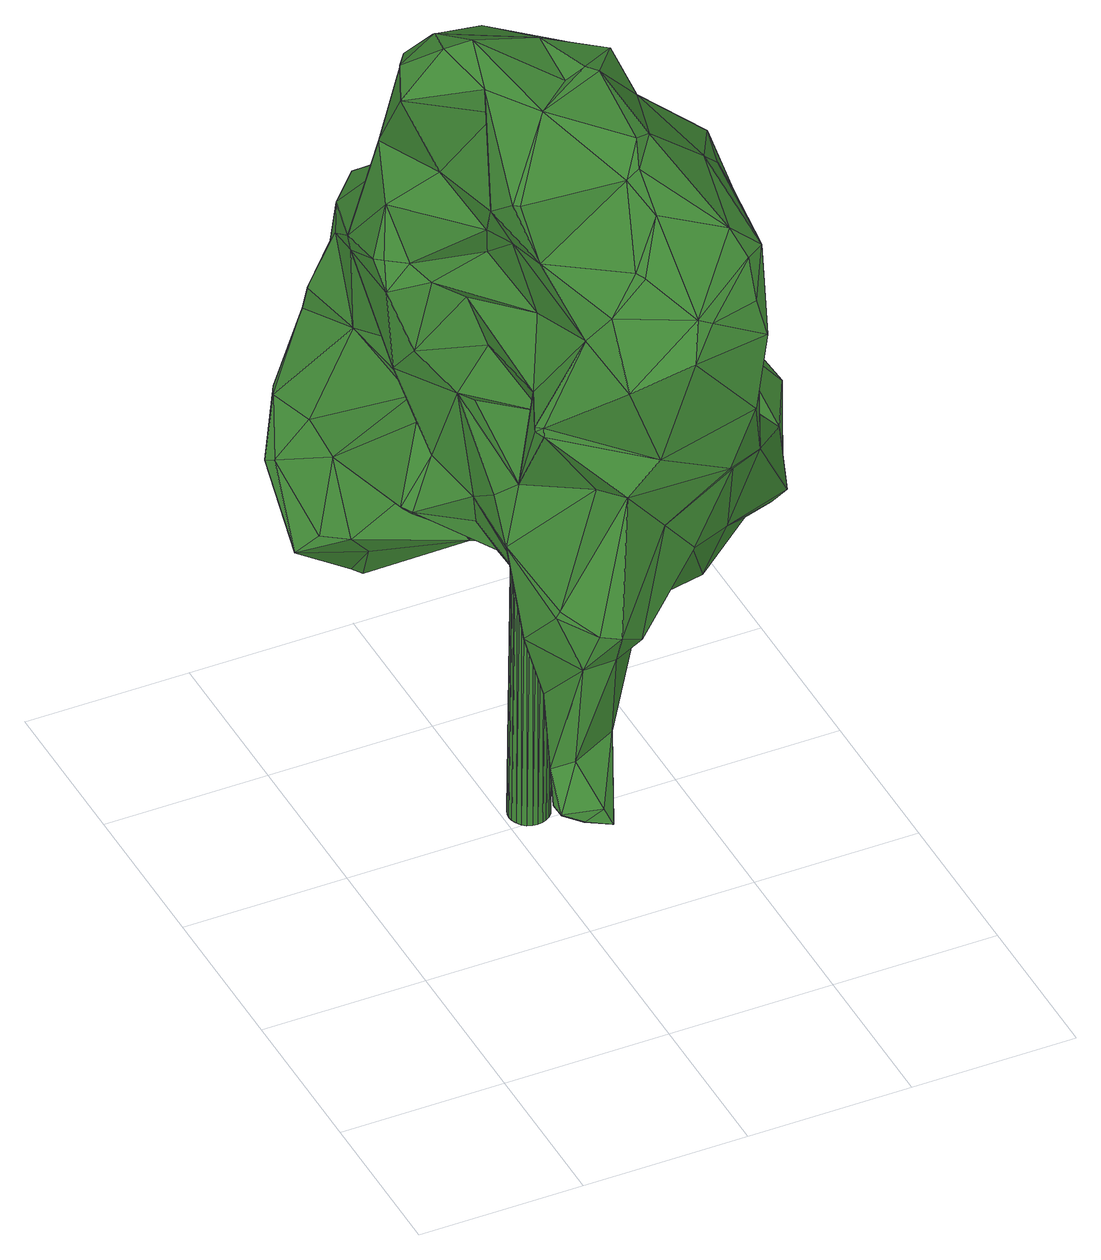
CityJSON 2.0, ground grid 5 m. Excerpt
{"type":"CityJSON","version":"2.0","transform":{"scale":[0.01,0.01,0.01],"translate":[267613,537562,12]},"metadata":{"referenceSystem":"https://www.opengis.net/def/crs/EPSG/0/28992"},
"CityObjects":{
"tree1":{"type":"SolitaryVegetationObject","attributes":{"gtid":10,"crown_width_m":14.11,"crown_median_z":27.24,"crown_r50_m":0.509,"crown_porosity":0.859,"trunk_H_m":14.6,"trunk_DBH_m":1.2,"trunk_radius_m":0.601,"trunk_base_height_m":12.64,"original_gtid":"10"},"geometry":[{"type":"Solid","lod":"3","boundaries":[[[[0,1,2]],[[3,4,5]],[[3,5,6]],[[7,8,9]],[[10,11,12]],[[13,14,15]],[[16,17,18]],[[7,19,8]],[[8,19,20]],[[21,19,16]],[[22,23,24]],[[25,26,27]],[[28,29,30]],[[31,30,29]],[[16,32,33]],[[16,7,32]],[[34,35,36]],[[37,38,39]],[[40,38,37]],[[41,42,43]],[[44,43,42]],[[45,46,47]],[[48,47,46]],[[16,33,49]],[[50,51,52]],[[53,54,55]],[[56,57,58]],[[59,60,9]],[[61,32,62]],[[62,32,7]],[[63,45,64]],[[65,29,66]],[[67,51,68]],[[63,64,58]],[[69,70,71]],[[72,48,46]],[[73,74,75]],[[67,76,77]],[[50,78,79]],[[50,80,78]],[[81,82,83]],[[53,84,85]],[[23,22,86]],[[4,3,61]],[[87,11,10]],[[9,88,59]],[[89,59,88]],[[73,75,90]],[[91,41,92]],[[12,93,10]],[[53,55,84]],[[21,16,18]],[[94,95,96]],[[97,98,37]],[[24,99,92]],[[36,92,99]],[[53,100,54]],[[101,102,103]],[[104,105,106]],[[55,23,86]],[[84,55,86]],[[107,108,93]],[[54,23,55]],[[69,71,11]],[[109,110,111]],[[22,106,85]],[[112,113,114]],[[112,115,113]],[[48,0,2]],[[116,69,87]],[[117,118,119]],[[120,121,122]],[[85,86,22]],[[85,84,86]],[[123,124,53]],[[105,118,125]],[[10,108,126]],[[127,128,129]],[[127,129,130]],[[69,11,87]],[[123,131,132]],[[1,133,56]],[[36,134,135]],[[23,136,137]],[[138,139,123]],[[41,13,140]],[[21,73,19]],[[141,142,143]],[[144,145,146]],[[62,4,61]],[[25,147,148]],[[71,70,12]],[[149,150,151]],[[149,151,152]],[[100,124,153]],[[154,45,63]],[[54,100,27]],[[155,133,1]],[[156,133,155]],[[83,157,158]],[[153,124,123]],[[130,159,144]],[[160,161,162]],[[159,130,163]],[[15,140,13]],[[69,164,70]],[[140,92,41]],[[45,154,46]],[[118,105,165]],[[166,117,119]],[[83,167,157]],[[168,50,169]],[[2,64,45]],[[65,170,171]],[[7,172,62]],[[172,173,62]],[[0,116,174]],[[31,171,175]],[[155,1,0]],[[121,162,161]],[[176,177,28]],[[27,147,25]],[[54,136,23]],[[155,174,170]],[[162,114,160]],[[2,1,58]],[[64,2,58]],[[152,178,179]],[[180,75,74]],[[74,181,180]],[[177,178,152]],[[58,182,63]],[[71,12,11]],[[78,183,184]],[[78,184,79]],[[152,151,185]],[[88,186,90]],[[105,125,106]],[[168,169,77]],[[77,76,187]],[[50,52,169]],[[31,175,30]],[[30,175,113]],[[125,117,188]],[[96,95,117]],[[117,189,96]],[[79,51,50]],[[171,113,175]],[[51,67,52]],[[190,59,89]],[[24,104,22]],[[191,77,187]],[[191,168,77]],[[102,144,192]],[[79,193,51]],[[194,193,79]],[[77,169,67]],[[52,67,169]],[[152,179,149]],[[103,102,192]],[[90,89,88]],[[46,148,72]],[[195,178,176]],[[177,176,178]],[[151,150,190]],[[60,150,172]],[[60,172,9]],[[107,122,108]],[[16,19,7]],[[100,53,124]],[[94,196,197]],[[176,28,30]],[[198,163,199]],[[194,79,184]],[[184,200,194]],[[201,202,203]],[[155,170,65]],[[34,36,135]],[[2,47,48]],[[2,45,47]],[[49,33,6]],[[49,6,204]],[[178,195,205]],[[159,200,192]],[[206,191,200]],[[206,200,159]],[[165,183,119]],[[207,90,186]],[[73,90,207]],[[189,78,208]],[[136,209,134]],[[210,5,62]],[[106,125,211]],[[106,211,85]],[[140,15,92]],[[35,110,36]],[[91,109,212]],[[91,212,42]],[[180,83,82]],[[205,213,214]],[[41,43,215]],[[153,123,139]],[[170,174,216]],[[217,6,218]],[[156,66,219]],[[190,185,151]],[[220,158,107]],[[10,93,108]],[[149,214,221]],[[131,123,53]],[[187,194,191]],[[216,174,222]],[[83,181,223]],[[24,92,15]],[[80,199,78]],[[224,171,216]],[[225,145,144]],[[180,226,75]],[[104,14,101]],[[15,14,104]],[[192,144,159]],[[227,133,228]],[[40,37,185]],[[229,143,230]],[[29,143,229]],[[104,24,15]],[[191,206,168]],[[231,232,132]],[[37,98,233]],[[234,43,44]],[[150,149,221]],[[75,226,235]],[[75,235,90]],[[78,199,203]],[[207,88,8]],[[8,88,9]],[[207,186,88]],[[205,214,236]],[[237,199,80]],[[120,18,121]],[[168,237,80]],[[120,73,18]],[[41,91,42]],[[168,198,237]],[[108,122,121]],[[125,238,239]],[[87,174,116]],[[198,168,206]],[[49,204,162]],[[106,22,104]],[[179,214,149]],[[104,101,105]],[[219,66,230]],[[156,219,228]],[[219,227,228]],[[103,240,101]],[[234,215,43]],[[215,234,241]],[[214,179,236]],[[168,80,50]],[[73,21,18]],[[220,231,242]],[[148,243,25]],[[194,187,193]],[[226,180,244]],[[156,228,133]],[[12,70,164]],[[192,200,103]],[[201,129,245]],[[246,231,131]],[[238,231,246]],[[159,163,206]],[[125,118,117]],[[163,130,199]],[[48,116,0]],[[26,247,134]],[[69,116,48]],[[139,248,153]],[[134,249,136]],[[163,198,206]],[[230,234,44]],[[6,217,204]],[[117,95,188]],[[19,73,20]],[[72,250,48]],[[155,0,174]],[[130,144,251]],[[251,144,146]],[[252,253,202]],[[121,17,162]],[[162,17,49]],[[49,17,16]],[[195,254,218]],[[213,195,218]],[[240,200,184]],[[103,200,240]],[[184,183,240]],[[205,195,213]],[[255,256,93]],[[126,87,10]],[[177,98,28]],[[28,97,29]],[[230,44,219]],[[87,222,174]],[[27,100,147]],[[121,161,108]],[[126,108,161]],[[252,235,253]],[[90,235,252]],[[138,220,107]],[[78,203,253]],[[78,253,208]],[[245,129,128]],[[257,245,128]],[[36,99,249]],[[137,249,99]],[[74,73,120]],[[217,218,254]],[[37,233,185]],[[121,18,17]],[[173,221,62]],[[172,221,173]],[[233,152,185]],[[27,26,209]],[[26,134,209]],[[85,211,53]],[[131,53,211]],[[238,242,231]],[[201,130,129]],[[257,128,39]],[[150,221,172]],[[118,165,119]],[[152,98,177]],[[152,233,98]],[[158,223,107]],[[198,199,237]],[[205,236,179]],[[196,258,242]],[[244,258,196]],[[219,44,212]],[[246,239,238]],[[230,143,142]],[[220,242,81]],[[28,98,97]],[[120,122,74]],[[141,29,97]],[[141,97,37]],[[183,165,240]],[[105,101,165]],[[253,235,226]],[[91,92,110]],[[148,147,72]],[[58,1,56]],[[230,259,234]],[[251,234,259]],[[225,144,102]],[[220,83,158]],[[188,238,125]],[[242,197,196]],[[242,238,197]],[[114,224,160]],[[259,230,142]],[[259,142,39]],[[240,165,101]],[[46,243,148]],[[40,260,38]],[[63,182,154]],[[247,154,182]],[[247,182,34]],[[35,182,57]],[[58,57,182]],[[135,134,247]],[[135,247,34]],[[200,191,194]],[[7,9,172]],[[179,178,205]],[[229,230,66]],[[229,66,29]],[[190,60,59]],[[130,251,127]],[[253,203,202]],[[253,226,208]],[[36,249,134]],[[27,209,54]],[[136,54,209]],[[112,162,204]],[[112,114,162]],[[128,127,251]],[[201,199,130]],[[203,199,201]],[[150,60,190]],[[166,119,183]],[[181,83,180]],[[224,113,171]],[[36,110,92]],[[216,171,170]],[[65,171,31]],[[188,197,238]],[[202,245,260]],[[251,259,128]],[[39,128,259]],[[131,231,132]],[[246,131,239]],[[113,224,114]],[[248,72,147]],[[248,147,153]],[[220,138,232]],[[156,155,66]],[[213,218,210]],[[210,218,6]],[[210,221,214]],[[210,62,221]],[[193,187,68]],[[155,65,66]],[[65,31,29]],[[69,250,164]],[[249,137,136]],[[48,250,69]],[[231,220,232]],[[101,225,102]],[[141,143,29]],[[14,225,101]],[[82,244,180]],[[220,81,83]],[[6,5,210]],[[26,25,247]],[[109,91,110]],[[34,182,35]],[[255,93,12]],[[227,212,109]],[[214,213,210]],[[13,145,14]],[[14,145,225]],[[83,223,167]],[[158,167,223]],[[107,93,256]],[[107,256,138]],[[74,223,181]],[[122,107,223]],[[122,223,74]],[[153,147,100]],[[207,20,73]],[[8,20,207]],[[257,39,38]],[[157,167,158]],[[56,111,35]],[[133,111,56]],[[164,250,248]],[[72,248,250]],[[164,248,12]],[[78,189,166]],[[166,189,117]],[[202,260,40]],[[204,217,115]],[[141,37,142]],[[37,39,142]],[[166,183,78]],[[257,260,245]],[[197,188,95]],[[138,255,139]],[[248,139,255]],[[248,255,12]],[[82,258,244]],[[242,258,82]],[[222,261,224]],[[146,234,251]],[[126,261,87]],[[222,87,261]],[[176,115,195]],[[201,245,202]],[[89,202,190]],[[35,111,110]],[[112,204,115]],[[202,40,190]],[[89,252,202]],[[89,90,252]],[[176,30,115]],[[115,30,113]],[[195,115,254]],[[217,254,115]],[[262,123,132]],[[138,132,232]],[[262,132,138]],[[262,138,123]],[[126,161,261]],[[216,222,224]],[[160,224,261]],[[160,261,161]],[[94,189,208]],[[94,208,196]],[[197,95,94]],[[263,46,154]],[[263,154,247]],[[35,57,56]],[[257,38,260]],[[239,131,211]],[[239,211,125]],[[41,145,13]],[[215,145,41]],[[234,146,145]],[[234,145,241]],[[215,241,145]],[[242,82,81]],[[196,226,244]],[[196,208,226]],[[255,138,256]],[[190,264,185]],[[185,264,40]],[[190,40,264]],[[263,243,46]],[[61,3,32]],[[33,32,3]],[[189,94,96]],[[33,3,6]],[[62,5,4]],[[263,247,243]],[[25,243,247]],[[219,212,227]],[[227,109,111]],[[227,111,133]],[[67,68,76]],[[42,212,44]],[[76,68,187]],[[51,193,68]],[[137,99,23]],[[23,99,24]],[[265,266,267]],[[265,267,268]],[[268,267,269]],[[268,269,270]],[[267,266,271]],[[267,271,269]],[[269,271,272]],[[269,272,270]],[[271,266,273]],[[271,273,272]],[[272,273,274]],[[272,274,270]],[[273,266,275]],[[273,275,274]],[[274,275,276]],[[274,276,270]],[[275,266,277]],[[275,277,276]],[[276,277,278]],[[276,278,270]],[[277,266,279]],[[277,279,278]],[[278,279,280]],[[278,280,270]],[[279,266,281]],[[279,281,280]],[[280,281,282]],[[280,282,270]],[[281,266,283]],[[281,283,282]],[[282,283,284]],[[282,284,270]],[[283,266,285]],[[283,285,284]],[[284,285,286]],[[284,286,270]],[[285,266,287]],[[285,287,286]],[[286,287,288]],[[286,288,270]],[[287,266,289]],[[287,289,288]],[[288,289,290]],[[288,290,270]],[[289,266,291]],[[289,291,290]],[[290,291,292]],[[290,292,270]],[[291,266,293]],[[291,293,292]],[[292,293,294]],[[292,294,270]],[[293,266,295]],[[293,295,294]],[[294,295,296]],[[294,296,270]],[[295,266,297]],[[295,297,296]],[[296,297,298]],[[296,298,270]],[[297,266,299]],[[297,299,298]],[[298,299,300]],[[298,300,270]],[[299,266,301]],[[299,301,300]],[[300,301,302]],[[300,302,270]],[[301,266,303]],[[301,303,302]],[[302,303,304]],[[302,304,270]],[[303,266,305]],[[303,305,304]],[[304,305,306]],[[304,306,270]],[[305,266,307]],[[305,307,306]],[[306,307,308]],[[306,308,270]],[[307,266,309]],[[307,309,308]],[[308,309,310]],[[308,310,270]],[[309,266,311]],[[309,311,310]],[[310,311,312]],[[310,312,270]],[[311,266,313]],[[311,313,312]],[[312,313,314]],[[312,314,270]],[[313,266,265]],[[313,265,314]],[[314,265,268]],[[314,268,270]]]]}]}
},
"vertices":[
[302,1351,2350],[242,1302,2351],[307,1280,2651],[625,1938,988],[581,1915,796],[549,1890,878],[479,1950,1119],[829,1758,835],[880,1430,855],[785,1475,701],[870,1515,2016],[800,1481,2222],[838,1354,2261],[317,466,1904],[332,438,1901],[333,444,1928],[838,1729,1117],[791,1633,1326],[834,1572,1310],[914,1567,1015],[918,1484,1019],[910,1590,1126],[662,166,2237],[701,233,2332],[486,217,2158],[714,884,2733],[705,629,2685],[754,652,2667],[75,1623,1287],[236,1450,1589],[198,1694,1496],[198,1663,1588],[800,1800,855],[712,1954,1170],[326,627,2581],[308,728,2493],[385,576,2391],[160,1422,1182],[199,1055,1251],[190,1055,1261],[399,1203,1239],[371,590,1937],[346,959,2013],[392,921,1856],[204,997,1845],[361,1195,2764],[616,1064,2755],[374,1232,2731],[570,1333,2620],[709,1953,1192],[433,265,929],[364,66,798],[364,72,794],[974,399,2385],[882,410,2466],[912,350,2396],[312,1062,2389],[429,945,2639],[198,1070,2673],[555,1263,878],[581,1496,745],[623,1909,793],[571,1896,708],[328,1067,2813],[242,1169,2710],[252,1598,1811],[178,1346,1958],[292,101,805],[292,97,809],[719,1501,2328],[827,1383,2289],[803,1469,2239],[815,1051,2656],[943,1461,1142],[915,1227,1393],[865,1140,1308],[234,125,831],[230,169,837],[649,484,1172],[442,237,976],[399,299,951],[1022,822,1619],[1073,859,1466],[876,951,1597],[900,276,2302],[916,239,2203],[743,227,2311],[645,1584,2082],[747,1251,917],[538,1236,892],[756,1212,994],[455,740,2077],[469,461,2176],[929,1332,1976],[1019,555,1347],[1040,475,1402],[952,461,1388],[127,1504,1266],[43,1546,1122],[528,420,2261],[929,669,2516],[495,251,1767],[287,243,1443],[361,147,1398],[589,237,1877],[805,241,1770],[864,203,1988],[921,1228,1870],[881,1472,1760],[375,891,2212],[370,719,2366],[342,826,2345],[464,1869,1395],[300,1724,1556],[488,1797,1465],[385,1852,1367],[509,1451,2248],[855,368,1460],[816,252,1759],[736,327,1454],[873,1341,1369],[690,1638,1486],[864,1359,1680],[1027,685,2349],[987,703,2448],[923,302,1753],[818,1584,1878],[340,890,1278],[211,1021,1258],[386,849,1190],[355,576,1258],[1049,534,2041],[1016,609,2048],[184,1135,2267],[639,555,2613],[343,612,2582],[694,485,2520],[625,406,2379],[1038,962,2085],[999,971,2292],[318,472,1916],[301,1216,1497],[284,1149,1459],[289,1243,1541],[281,573,1436],[338,613,1607],[296,680,1537],[859,952,2552],[808,1013,2690],[254,1502,698],[283,1484,686],[248,1376,853],[46,1425,882],[1035,872,2422],[399,1035,2842],[170,1348,2009],[134,1110,2112],[849,886,1696],[890,1199,1877],[234,364,1279],[587,1689,1547],[660,1669,1524],[653,1800,1415],[320,406,1132],[814,1332,2345],[629,292,1593],[731,332,1451],[604,1176,1747],[283,249,868],[281,197,835],[282,1656,1866],[276,1681,1716],[600,1527,732],[513,1604,777],[415,1507,2095],[230,1683,1602],[90,1655,1288],[28,1580,1104],[51,1607,1077],[146,1595,791],[1033,1022,1340],[844,1112,1436],[395,948,2733],[501,169,1327],[426,175,1277],[174,1333,951],[782,1266,935],[232,123,837],[1090,479,1426],[857,530,1171],[491,1244,902],[242,214,928],[276,247,1421],[344,83,848],[305,182,956],[144,1729,1080],[1054,662,1399],[1085,498,1413],[331,364,1051],[482,543,1157],[328,183,1268],[423,835,1172],[427,1036,1181],[543,808,1176],[474,1970,1295],[153,1696,1005],[289,354,1075],[860,1368,915],[908,644,1109],[682,567,2629],[479,1813,928],[939,349,2026],[255,993,2072],[252,1724,1035],[255,1626,838],[445,696,1767],[376,1753,1873],[453,1946,1244],[422,1850,1105],[140,1042,2041],[1040,893,1837],[448,1613,778],[442,1714,1846],[814,1198,1517],[402,1741,1757],[474,407,1691],[908,801,1204],[212,1042,2118],[152,1080,2121],[283,1274,1655],[183,1088,1728],[1051,747,1765],[993,816,1954],[103,1389,949],[311,949,1696],[730,1127,1272],[184,1624,830],[371,318,975],[1106,564,1579],[905,429,1850],[416,121,1390],[353,925,1673],[1197,732,1589],[682,910,2742],[1062,899,1399],[348,970,1176],[974,650,1699],[508,816,2711],[829,1162,2445],[610,440,2378],[714,1310,2482],[321,867,1387],[544,1124,1243],[673,871,1235],[421,1840,1113],[771,1219,2176],[869,1191,1976],[216,1031,1245],[1078,788,1448],[289,1063,1403],[362,1005,1180],[609,1585,1795],[911,760,2105],[619,906,2717],[361,1451,1134],[635,1044,64],[575,1045,64],[633,1060,64],[642,1022,1524],[641,1038,1524],[582,1023,1524],[627,1074,64],[635,1052,1524],[618,1087,64],[625,1065,1525],[606,1097,65],[613,1075,1525],[591,1103,65],[599,1081,1525],[576,1105,65],[583,1083,1525],[560,1103,65],[568,1081,1525],[546,1097,65],[553,1076,1525],[533,1088,65],[540,1066,1525],[523,1076,65],[531,1054,1525],[517,1061,64],[524,1039,1525],[515,1046,64],[522,1024,1524],[517,1030,64],[524,1008,1524],[523,1016,64],[530,994,1524],[532,1003,63],[539,981,1524],[544,993,63],[551,971,1524],[559,987,63],[566,965,1523],[574,985,63],[581,963,1523],[590,987,63],[597,965,1523],[604,993,63],[612,971,1523],[617,1002,63],[624,980,1523],[627,1014,63],[634,992,1523],[633,1029,63],[640,1007,1524]
]}
